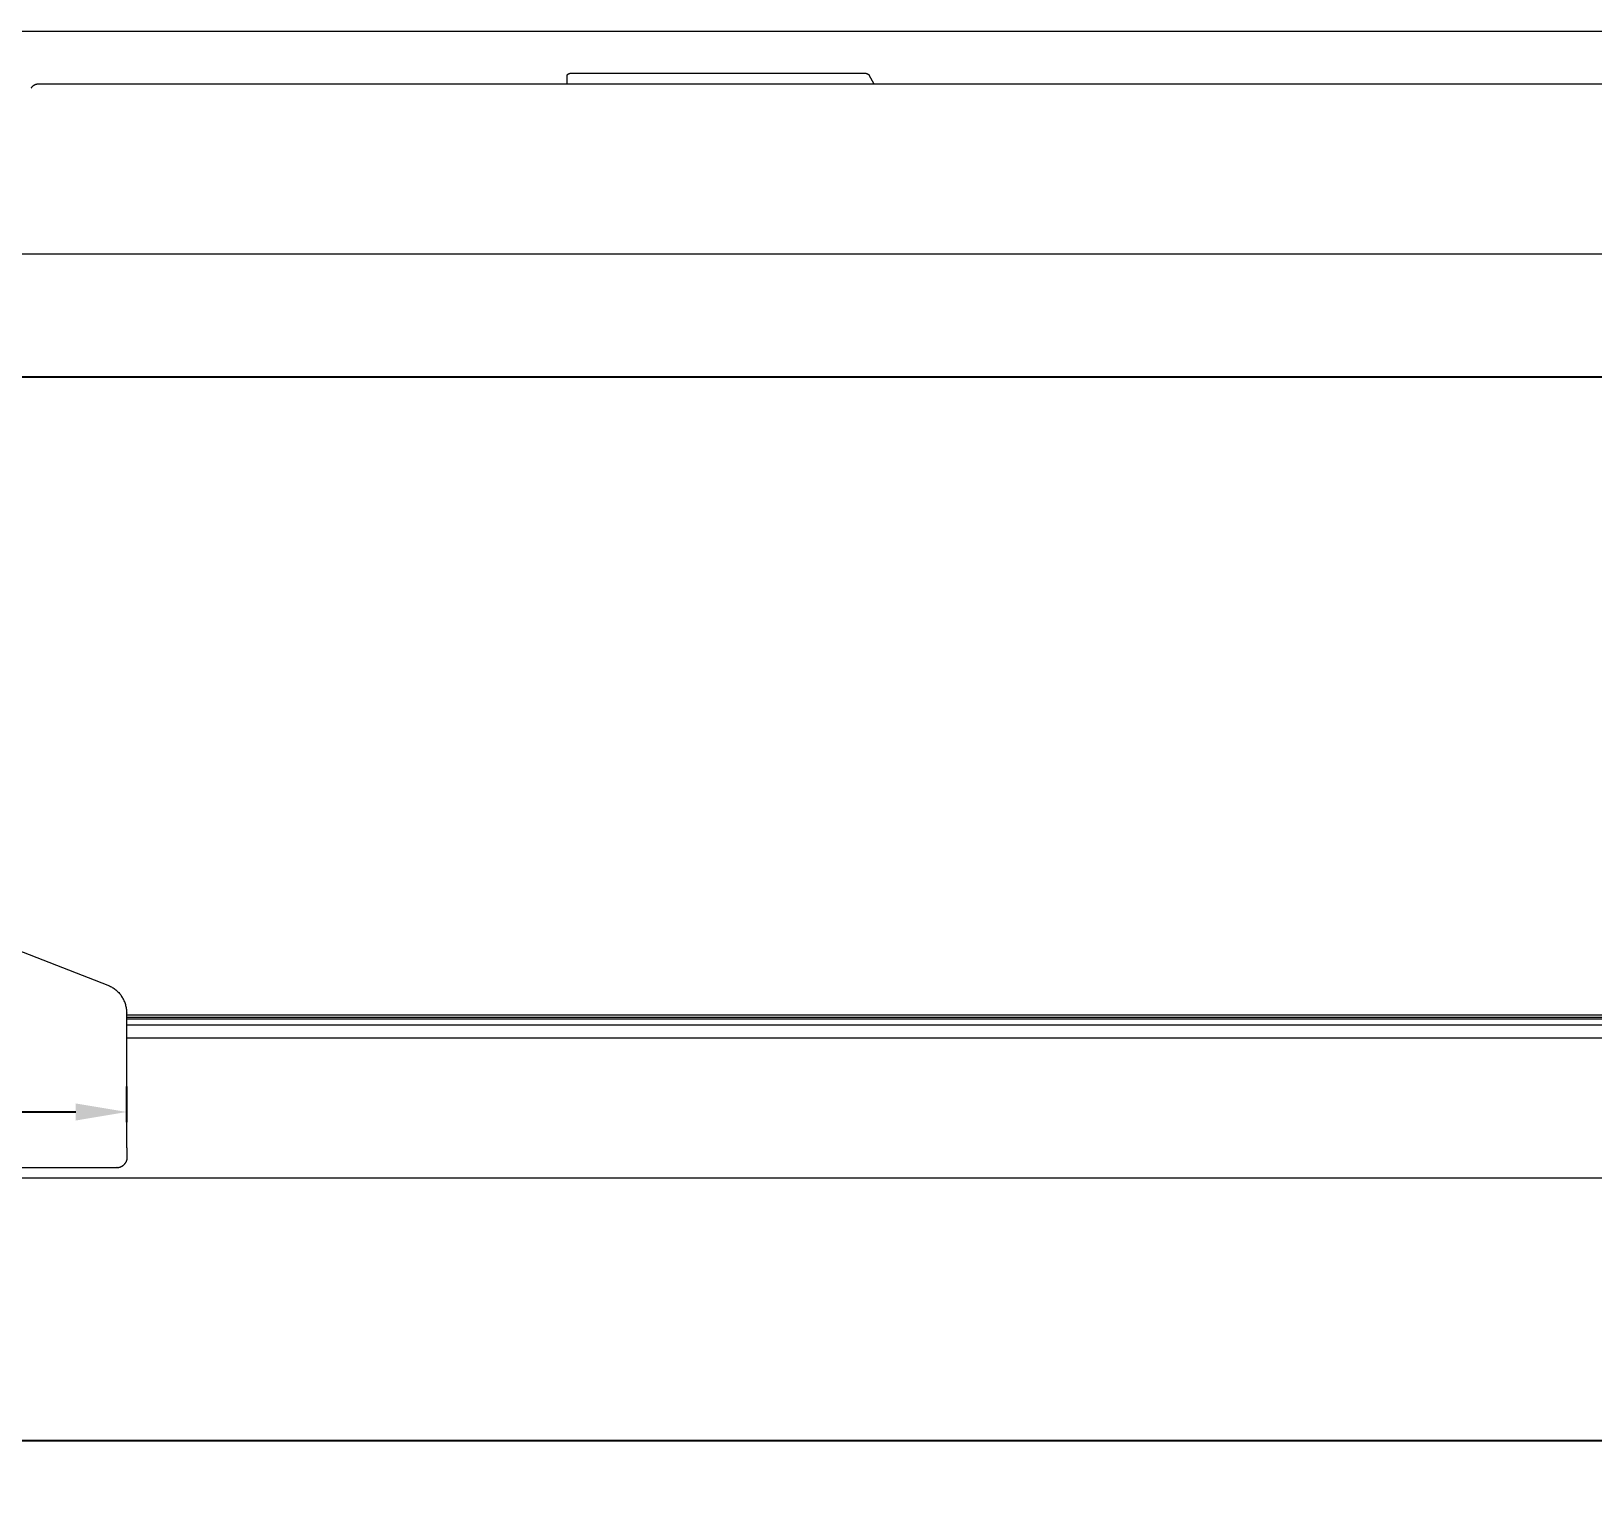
# Model space of a CAD drawing. Header units: inches. Extents: x -10 to 196, y -2 to 124.
# Drawn here: x 20.84 to 51.41, y 40.47 to 69.15 of the extents above; entities that cross this region are included whole.
import ezdxf

# ---------------------------------------------------------------- set-up
doc = ezdxf.new("R2010")
doc.units = ezdxf.units.IN
doc.layers.add('ZANO_R', color=7, linetype='Continuous', lineweight=0)
doc.layers.add('ZANO_W', color=1, linetype='Continuous', lineweight=0)
doc.styles.get("Standard").update_dxf_attribs({"font": 'arial.ttf'})
doc.dimstyles.new('amerykanie', dxfattribs={"dimtxt": 50, "dimasz": 50, "dimexe": 0.5, "dimexo": 0.5, "dimgap": 1, "dimtad": 1, "dimdec": 0, "dimzin": 0, "dimlunit": 5, "dimtxsty": 'Standard', "dimcen": 0.09, "dimclrd": 1, "dimclre": 1, "dimclrt": 1, "dimazin": 0, "dimtfac": 1, "dimtdec": 0, "dimtmove": 0, "dimatfit": 3, "dimfxl": 1, "dimtzin": 0, "dimarcsym": 1})

# ---------------------------------------------------------------- blocks, each defined once
blk = doc.blocks.new('*D394')
at = {"layer": 'ZANO_W', "color": 1, "lineweight": -2}
for p, q in [((9.698, 61.306), (9.698, 62.879)), ((108.049, 61.306), (108.049, 62.879)), ((10.698, 62.379), (107.049, 62.379))]:
    blk.add_line(p, q, dxfattribs=at)
at = {"layer": 'ZANO_W', "color": 1}
for points in [[(10.698, 62.546), (10.698, 62.212), (9.698, 62.379)], [(107.049, 62.212), (107.049, 62.546), (108.049, 62.379)]]:
    blk.add_solid(points, dxfattribs=at)
at = {"layer": 'ZANO_W', "color": 1, "insert": (58.873, 63.72), "char_height": 1.625, "attachment_point": 5}
blk.add_mtext('98 3/8', dxfattribs=at)
blk = doc.blocks.new('*D395')
at = {"layer": 'ZANO_W', "color": 1, "lineweight": -2}
for p, q in [((-6.073, 50.589), (-6.073, 41.056)), ((123.848, 50.589), (123.848, 41.056)), ((-5.073, 41.556), (122.848, 41.556))]:
    blk.add_line(p, q, dxfattribs=at)
at = {"layer": 'ZANO_W', "color": 1}
for points in [[(-5.073, 41.722), (-5.073, 41.389), (-6.073, 41.556)], [(122.848, 41.389), (122.848, 41.722), (123.848, 41.556)]]:
    blk.add_solid(points, dxfattribs=at)
at = {"layer": 'ZANO_W', "color": 1, "insert": (58.887, 42.896), "char_height": 1.625, "attachment_point": 5}
blk.add_mtext('129 15/16', dxfattribs=at)
blk = doc.blocks.new('*D398')
at = {"layer": 'ZANO_W', "color": 1, "lineweight": -2}
for p, q in [((9.29, 47.397), (9.29, 48.487)), ((22.717, 47.787), (22.717, 48.487)), ((10.29, 47.987), (21.717, 47.987))]:
    blk.add_line(p, q, dxfattribs=at)
at = {"layer": 'ZANO_W', "color": 1}
for points in [[(10.29, 48.153), (10.29, 47.82), (9.29, 47.987)], [(21.717, 47.82), (21.717, 48.153), (22.717, 47.987)]]:
    blk.add_solid(points, dxfattribs=at)
at = {"layer": 'ZANO_W', "color": 1, "insert": (16.003, 49.327), "char_height": 1.625, "attachment_point": 5}
blk.add_mtext('13 7/16', dxfattribs=at)

msp = doc.modelspace()

# ---------------------------------------------------------------- linework, layer by layer
at = {"layer": 'ZANO_R'}
for p, q in [((9.86552, 69.14627), (107.92843, 69.14627)), ((9.86552, 69.14627), (107.92843, 69.14627)), ((31.33694, 68.28824), (31.33696, 68.28867)), ((31.33694, 68.2878), (31.33694, 68.28824)), ((31.33694, 68.11586), (31.33694, 68.2878)), ((31.33696, 68.28867), (31.337, 68.28911)), ((31.337, 68.28911), (31.33705, 68.28955)), ((31.33705, 68.28955), (31.33711, 68.28999)), ((31.33711, 68.28999), (31.33719, 68.29042)), ((31.33719, 68.29042), (31.33728, 68.29086)), ((31.33728, 68.29086), (31.33738, 68.2913)), ((31.33738, 68.2913), (31.3375, 68.29174)), ((31.3375, 68.29174), (31.33763, 68.29217)), ((31.33763, 68.29217), (31.33778, 68.29261)), ((31.33778, 68.29261), (31.33794, 68.29305)), ((31.33794, 68.29305), (31.33811, 68.29349)), ((31.33811, 68.29349), (31.3383, 68.29392)), ((31.3383, 68.29392), (31.3385, 68.29436)), ((31.3385, 68.29436), (31.33872, 68.2948)), ((31.33872, 68.2948), (31.33895, 68.29523)), ((31.33895, 68.29523), (31.3392, 68.29566)), ((31.3392, 68.29566), (31.33945, 68.2961)), ((31.33945, 68.2961), (31.33973, 68.29653)), ((31.33973, 68.29653), (31.34001, 68.29696)), ((31.34001, 68.29696), (31.34031, 68.29739)), ((31.34031, 68.29739), (31.34063, 68.29782)), ((31.34063, 68.29782), (31.34096, 68.29825)), ((31.34096, 68.29825), (31.3413, 68.29868)), ((31.3413, 68.29868), (31.34165, 68.2991)), ((31.34165, 68.2991), (31.34202, 68.29953)), ((31.34202, 68.29953), (31.3424, 68.29995)), ((31.3424, 68.29995), (31.3428, 68.30037)), ((31.3428, 68.30037), (31.34321, 68.30079)), ((31.34321, 68.30079), (31.34363, 68.30121)), ((31.34363, 68.30121), (31.34406, 68.30162)), ((31.34406, 68.30162), (31.34497, 68.30245)), ((31.34497, 68.30245), (31.34593, 68.30327)), ((31.34593, 68.30327), (31.34695, 68.30408)), ((31.34695, 68.30408), (31.34801, 68.30488)), ((31.34801, 68.30488), (31.34912, 68.30567)), ((31.34912, 68.30567), (31.35027, 68.30645)), ((31.35027, 68.30645), (31.35147, 68.30722)), ((31.35147, 68.30722), (31.35272, 68.30798)), ((31.35272, 68.30798), (31.35401, 68.30872)), ((31.35401, 68.30872), (31.35534, 68.30946)), ((31.35534, 68.30946), (31.35672, 68.31018)), ((31.35672, 68.31018), (31.35813, 68.31089)), ((31.35813, 68.31089), (31.36107, 68.31227)), ((31.36107, 68.31227), (31.36416, 68.3136)), ((31.36416, 68.3136), (31.3662, 68.31442)), ((31.3662, 68.31442), (31.36832, 68.31522)), ((31.36832, 68.31522), (31.37277, 68.31678)), ((31.37277, 68.31678), (31.37751, 68.31827)), ((31.37751, 68.31827), (31.38251, 68.31968)), ((31.38251, 68.31968), (31.38777, 68.32101)), ((31.38777, 68.32101), (31.39326, 68.32223)), ((31.39326, 68.32223), (31.39896, 68.32335)), ((31.39896, 68.32335), (31.40484, 68.32437)), ((31.40484, 68.32437), (31.41088, 68.32527)), ((31.41088, 68.32527), (31.41704, 68.32605)), ((31.41704, 68.32605), (31.42331, 68.32671)), ((31.42331, 68.32671), (31.42964, 68.32725)), ((31.42964, 68.32725), (31.43601, 68.32767)), ((31.43601, 68.32767), (31.44239, 68.32797)), ((31.44239, 68.32797), (31.44874, 68.32814)), ((31.44874, 68.32814), (31.45505, 68.3282)), ((31.45505, 68.3282), (37.12048, 68.3282)), ((37.12048, 68.3282), (37.13003, 68.32807)), ((37.13003, 68.32807), (37.13976, 68.32766)), ((37.13976, 68.32766), (37.14958, 68.32695)), ((37.14958, 68.32695), (37.15938, 68.32595)), ((37.15938, 68.32595), (37.16903, 68.32463)), ((37.16903, 68.32463), (37.17376, 68.32386)), ((37.17376, 68.32386), (37.17842, 68.32301)), ((37.17842, 68.32301), (37.18297, 68.32208)), ((37.18297, 68.32208), (37.18741, 68.32109)), ((37.18741, 68.32109), (37.19173, 68.32002)), ((37.19173, 68.32002), (37.1959, 68.31889)), ((37.1959, 68.31889), (37.19992, 68.3177)), ((37.19992, 68.3177), (37.20378, 68.31644)), ((37.20378, 68.31644), (37.20746, 68.31513)), ((37.20746, 68.31513), (37.21095, 68.31377)), ((37.21095, 68.31377), (37.21425, 68.31236)), ((37.21425, 68.31236), (37.21582, 68.31165)), ((37.21582, 68.31165), (37.21735, 68.31092)), ((37.21735, 68.31092), (37.21882, 68.31018)), ((37.21882, 68.31018), (37.22024, 68.30943)), ((37.22024, 68.30943), (37.2216, 68.30868)), ((37.2216, 68.30868), (37.22291, 68.30791)), ((37.22291, 68.30791), (37.22417, 68.30715)), ((37.22417, 68.30715), (37.22537, 68.30637)), ((37.22537, 68.30637), (37.22652, 68.30559)), ((37.22652, 68.30559), (37.22762, 68.30481)), ((37.22762, 68.30481), (37.22866, 68.30402)), ((37.22866, 68.30402), (37.22964, 68.30323)), ((37.22964, 68.30323), (37.23057, 68.30243)), ((37.23057, 68.30243), (37.23145, 68.30164)), ((37.23145, 68.30164), (37.23227, 68.30084)), ((37.23227, 68.30084), (37.23266, 68.30044)), ((37.23266, 68.30044), (37.23304, 68.30004)), ((37.23304, 68.30004), (37.23341, 68.29964)), ((37.23341, 68.29964), (37.23376, 68.29924)), ((37.23376, 68.29924), (37.2341, 68.29884)), ((37.2341, 68.29884), (37.23442, 68.29844)), ((37.23442, 68.29844), (37.23474, 68.29804)), ((37.23474, 68.29804), (37.23503, 68.29764)), ((37.23503, 68.29764), (37.23532, 68.29724)), ((37.23532, 68.29724), (37.2356, 68.29684)), ((37.2356, 68.29684), (37.23586, 68.29644)), ((37.23586, 68.29644), (37.23611, 68.29605)), ((37.23611, 68.29605), (37.23634, 68.29565)), ((37.23634, 68.29565), (37.23656, 68.29525)), ((37.23656, 68.29525), (37.33499, 68.11586)), ((20.84433, 68.03054), (20.84688, 68.03528)), ((20.84688, 68.03528), (20.8496, 68.03994)), ((20.8496, 68.03994), (20.85246, 68.0445)), ((20.85246, 68.0445), (20.85549, 68.04896)), ((20.85549, 68.04896), (20.85866, 68.05331)), ((20.85866, 68.05331), (20.86198, 68.05755)), ((20.86198, 68.05755), (20.86545, 68.06168)), ((20.86545, 68.06168), (20.86905, 68.06569)), ((20.86905, 68.06569), (20.87279, 68.06957)), ((20.87279, 68.06957), (20.87666, 68.07331)), ((20.87666, 68.07331), (20.88065, 68.07693)), ((20.88065, 68.07693), (20.88477, 68.08041)), ((20.88477, 68.08041), (20.889, 68.08374)), ((20.889, 68.08374), (20.89334, 68.08693)), ((20.89334, 68.08693), (20.8978, 68.08996)), ((20.8978, 68.08996), (20.90235, 68.09285)), ((20.90235, 68.09285), (20.90699, 68.09557)), ((20.90699, 68.09557), (20.91173, 68.09814)), ((20.91173, 68.09814), (20.91656, 68.10054)), ((20.91656, 68.10054), (20.92146, 68.10277)), ((20.92146, 68.10277), (20.92644, 68.10484)), ((20.92644, 68.10484), (20.93148, 68.10673)), ((20.93148, 68.10673), (20.93658, 68.10845)), ((20.93658, 68.10845), (20.94175, 68.11)), ((20.94175, 68.11), (20.94696, 68.11136)), ((20.94696, 68.11136), (20.95221, 68.11255)), ((20.95221, 68.11255), (20.95751, 68.11356)), ((20.95751, 68.11356), (20.96283, 68.11438)), ((20.96283, 68.11438), (20.96818, 68.11503)), ((20.96818, 68.11503), (20.97355, 68.11549)), ((20.97355, 68.11549), (20.97893, 68.11577)), ((20.97893, 68.11577), (20.98431, 68.11586)), ((20.98431, 68.11586), (96.79043, 68.11586)), ((97.77624, 64.77879), (19.9985, 64.77879)), ((9.91994, 55.32278), (22.34093, 50.47004)), ((22.34093, 50.47004), (22.35957, 50.46239)), ((22.35957, 50.46239), (22.37793, 50.45411)), ((22.37793, 50.45411), (22.396, 50.44521)), ((22.396, 50.44521), (22.41376, 50.4357)), ((22.41376, 50.4357), (22.43118, 50.42559)), ((22.43118, 50.42559), (22.44824, 50.41489)), ((22.44824, 50.41489), (22.46493, 50.40361)), ((22.46493, 50.40361), (22.48123, 50.39177)), ((22.48123, 50.39177), (22.49711, 50.37938)), ((22.49711, 50.37938), (22.51257, 50.36646)), ((22.51257, 50.36646), (22.52757, 50.35302)), ((22.52757, 50.35302), (22.5421, 50.33907)), ((22.5421, 50.33907), (22.55616, 50.32464)), ((22.55616, 50.32464), (22.56971, 50.30973)), ((22.56971, 50.30973), (22.58274, 50.29437)), ((22.58274, 50.29437), (22.59524, 50.27858)), ((22.59524, 50.27858), (22.6072, 50.26237)), ((22.61836, 50.24612), (22.6072, 50.26237)), ((22.62897, 50.22951), (22.61836, 50.24612)), ((22.63902, 50.21255), (22.62897, 50.22951)), ((22.6485, 50.19527), (22.63902, 50.21255)), ((22.6574, 50.17768), (22.6485, 50.19527)), ((22.6657, 50.1598), (22.6574, 50.17768)), ((22.6734, 50.14166), (22.6657, 50.1598)), ((22.6805, 50.12327), (22.6734, 50.14166)), ((22.68697, 50.10465), (22.6805, 50.12327)), ((22.69283, 50.08583), (22.68697, 50.10465)), ((22.69805, 50.06682), (22.69283, 50.08583)), ((22.70263, 50.04765), (22.69805, 50.06682)), ((22.70657, 50.02834), (22.70263, 50.04765)), ((22.70986, 50.0089), (22.70657, 50.02834)), ((22.7125, 49.98937), (22.70986, 50.0089)), ((22.71449, 49.96976), (22.7125, 49.98937)), ((22.71583, 49.95009), (22.71449, 49.96976)), ((22.71651, 49.93039), (22.71583, 49.95009)), ((22.71651, 49.93039), (22.7166, 49.91996)), ((22.7166, 47.28726), (22.7166, 49.91996)), ((107.67816, 49.8841), (22.7166, 49.8841)), ((22.7166, 49.84473), (107.69447, 49.84473)), ((107.9307, 49.80536), (22.7166, 49.80536)), ((108.04882, 49.68724), (22.7166, 49.68724)), ((107.92286, 49.43386), (22.7166, 49.43386)), ((22.71552, 47.0735), (22.71468, 47.06669)), ((22.71612, 47.08034), (22.71552, 47.0735)), ((22.71648, 47.0872), (22.71612, 47.08034)), ((22.7166, 47.09406), (22.71648, 47.0872)), ((22.7166, 47.28726), (22.7166, 47.09406)), ((9.91994, 46.89721), (22.51974, 46.89721)), ((22.52413, 46.89725), (22.51974, 46.89721)), ((22.52851, 46.8974), (22.52413, 46.89725)), ((22.52851, 46.8974), (22.53528, 46.89782)), ((22.53528, 46.89782), (22.54203, 46.89847)), ((22.54203, 46.89847), (22.54876, 46.89936)), ((22.54876, 46.89936), (22.55545, 46.90047)), ((22.55545, 46.90047), (22.56209, 46.90182)), ((22.56209, 46.90182), (22.56869, 46.90339)), ((22.56869, 46.90339), (22.57523, 46.90519)), ((22.57523, 46.90519), (22.5817, 46.90721)), ((22.5817, 46.90721), (22.5881, 46.90946)), ((22.5881, 46.90946), (22.59442, 46.91192)), ((22.59442, 46.91192), (22.60065, 46.9146)), ((22.60065, 46.9146), (22.60678, 46.9175)), ((22.60678, 46.9175), (22.61281, 46.9206)), ((22.61281, 46.9206), (22.61873, 46.92391)), ((22.61873, 46.92391), (22.62454, 46.92742)), ((22.62454, 46.92742), (22.63021, 46.93113)), ((22.63021, 46.93113), (22.63576, 46.93503)), ((22.63576, 46.93503), (22.64117, 46.93912)), ((22.64117, 46.93912), (22.64644, 46.94339)), ((22.64644, 46.94339), (22.65155, 46.94785)), ((22.65657, 46.95253), (22.65155, 46.94785)), ((22.66142, 46.95739), (22.65657, 46.95253)), ((22.6661, 46.96242), (22.66142, 46.95739)), ((22.6706, 46.9676), (22.6661, 46.96242)), ((22.67492, 46.97294), (22.6706, 46.9676)), ((22.67905, 46.97842), (22.67492, 46.97294)), ((22.68299, 46.98405), (22.67905, 46.97842)), ((22.68673, 46.98981), (22.68299, 46.98405)), ((22.69026, 46.9957), (22.68673, 46.98981)), ((22.69359, 47.00171), (22.69026, 46.9957)), ((22.6967, 47.00782), (22.69359, 47.00171)), ((22.6996, 47.01405), (22.6967, 47.00782)), ((22.70228, 47.02037), (22.6996, 47.01405)), ((22.70474, 47.02678), (22.70228, 47.02037)), ((22.70698, 47.03327), (22.70474, 47.02678)), ((22.70898, 47.03984), (22.70698, 47.03327)), ((22.71076, 47.04647), (22.70898, 47.03984)), ((22.7123, 47.05316), (22.71076, 47.04647)), ((22.71361, 47.0599), (22.7123, 47.05316)), ((22.71468, 47.06669), (22.71361, 47.0599)), ((107.92286, 46.69071), (9.85996, 46.69071))]:
    msp.add_line(p, q, dxfattribs=at)

# ---------------------------------------------------------------- dimensions: what is measured, and where the dimension line sits
at = {"layer": 'ZANO_W'}
for base, p1, p2, picture, middle in [((108.04882, 62.37889), (9.69796, 60.80634), (108.04882, 60.80634), '*D394', (58.87339, 63.71965)), ((22.7166, 47.98656), (9.28999, 46.89721), (22.7166, 47.28726), '*D398', (16.00329, 49.32732)), ((123.84805, 41.55578), (-6.07325, 51.08865), (123.84805, 51.08931), '*D395', (58.8874, 42.89599))]:
    dim = msp.add_linear_dim(base=base, p1=p1, p2=p2, dimstyle='amerykanie', override={"dimtxt": 1.625, "dimasz": 1, "dimgap": 0.5, "dimdec": 4, "dimaunit": 1, "dimadec": 1, "dimtdec": 4, "dimtmove": 1, "dimfrac": 2}, dxfattribs=at)
    dim.commit()
    dim.dimension.update_dxf_attribs({"geometry": picture, "text_midpoint": middle})

doc.saveas('drawing.dxf')
